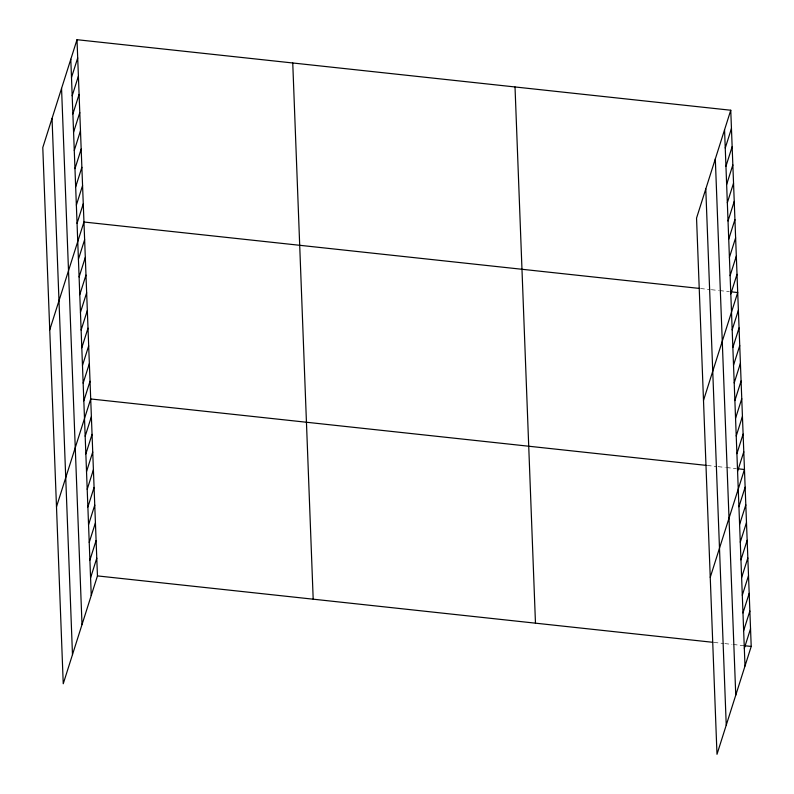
<?xml version="1.0" encoding="UTF-8"?>
<svg xmlns="http://www.w3.org/2000/svg" width="794" height="794" viewBox="0 0 794 794"><rect width="100%" height="100%" fill="white"/><g stroke="black" fill="none" stroke-linecap="round" stroke-linejoin="round"><path stroke-width="0.6" stroke-dasharray="3.97 2.98" d="M700.556 288.54L710.144 289.572M711.345 289.701L718.53 290.485M719.731 290.614L729.319 291.646M707.305 465.492L716.893 466.525M718.094 466.654L725.279 467.428M726.48 467.557L736.068 468.589M714.054 642.435L723.642 643.477M724.843 643.606L732.028 644.381M733.229 644.51L742.817 645.542"/><path stroke-width="1.19" d="M77.008 39.7L42.787 147.555L63.242 683.763L97.454 575.908L77.008 39.7L730.758 110.237L751.213 646.445L716.992 754.3L696.546 218.092L730.758 110.237M71.49 77.494L77.703 57.932M72.185 95.727L78.398 76.164M72.879 113.959L79.092 94.397M73.574 132.191L79.787 112.629M74.279 150.423L80.482 130.851M74.973 168.656L81.177 149.083M75.668 186.878L81.871 167.316M76.363 205.11L82.566 185.548M77.058 223.342L83.261 203.78M49.744 329.867L83.956 222.012L699.355 288.411M78.427 259.271L84.63 239.709M79.102 276.967L85.305 257.405M79.777 294.663L85.98 275.101M80.452 312.36L86.655 292.788M81.127 330.056L87.33 310.484M81.802 347.742L88.005 328.18M82.477 365.439L88.68 345.876M83.152 383.135L89.355 363.573M83.827 400.831L90.03 381.269M56.493 506.81L90.705 398.965L706.104 465.363M85.176 436.224L91.379 416.661M85.851 453.92L92.054 434.348M86.526 471.606L92.729 452.044M87.201 489.303L93.404 469.74M87.876 506.999L94.079 487.437M88.551 524.695L94.754 505.133M89.226 542.391L95.429 522.829M89.901 560.088L96.104 540.525M90.576 577.784L96.779 558.212M725.25 148.031L731.453 128.469M725.944 166.264L732.147 146.701M726.639 184.496L732.842 164.934M727.334 202.728L733.537 183.166M728.029 220.96L734.232 201.398M728.723 239.193L734.926 219.62M729.418 257.425L735.621 237.853M730.113 275.647L736.326 256.085M730.808 293.879L737.021 274.317M703.504 400.404L737.715 292.549L730.52 291.775M732.177 329.808L738.39 310.246M732.852 347.504L739.065 327.942M733.527 365.2L739.74 345.638M734.202 382.897L740.415 363.324M734.877 400.593L741.09 381.021M735.552 418.279L741.765 398.717M736.227 435.975L742.44 416.413M736.901 453.672L743.115 434.11M737.576 471.368L743.789 451.806M710.243 577.347L744.464 469.502L737.269 468.728M738.926 506.761L745.139 487.198M739.601 524.457L745.814 504.885M740.276 542.153L746.489 522.581M740.951 559.839L747.164 540.277M741.626 577.536L747.839 557.974M742.301 595.232L748.514 575.67M742.976 612.928L749.189 593.366M743.65 630.625L749.864 611.062M744.325 648.321L750.538 628.759M97.454 575.908L712.853 642.306M744.018 645.671L751.213 646.445M724.555 129.799L745 666.017M715.315 158.939L735.76 695.147M705.787 188.952L726.242 725.17M515.018 86.963L535.474 623.171M292.748 62.974L313.193 599.192M70.795 59.262L91.25 595.48M61.555 88.402L82.01 624.61M52.037 118.415L72.482 654.623"/></g></svg>
